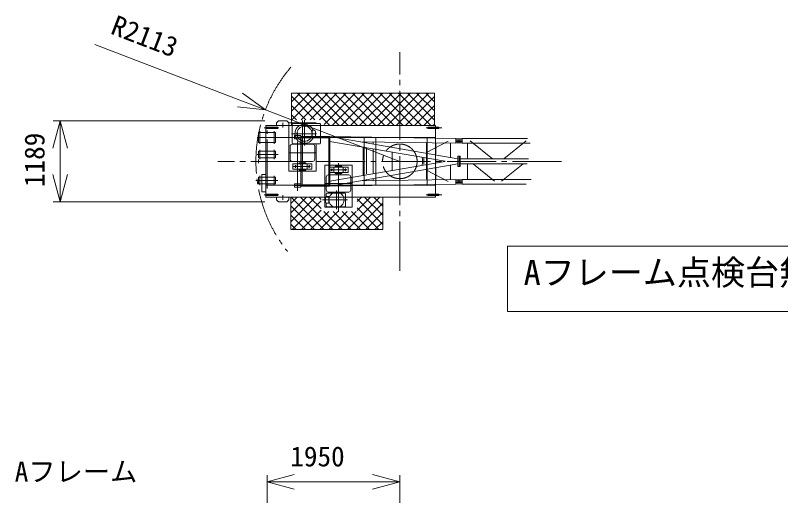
# Model space of a CAD drawing. Units: millimetres, scale not verified. Extents: x -26129 to 8851, y -24624 to 27521.
# Drawn here: x -25597 to -14360, y 9656 to 16701 of the extents above; entities that cross this region are included whole.
import ezdxf
from ezdxf.enums import TextEntityAlignment as Align

# ---------------------------------------------------------------- set-up
doc = ezdxf.new("R2010")
doc.units = ezdxf.units.MM
doc.header["$LTSCALE"] = 80
doc.linetypes.add('CHAIN2', pattern=[12, 9, -1, 1, -1])
doc.linetypes.add('USER2', pattern=[17.25, 15, -0.75, 0.75, -0.75])
for name, color, linetype, lineweight in [('0-3_01 細線', 7, 'Continuous', 18), ('0-4_05 寸法', 7, 'Continuous', 18), ('0-5_10 当社外形線', 3, 'Continuous', 18), ('0-6_12 当社中心線', 3, 'CHAIN2', 18)]:
    doc.layers.add(name, color=color, linetype=linetype, lineweight=lineweight)
doc.styles.add('ＭＳ ゴシック', font='')
doc.styles.get('ＭＳ ゴシック').set_extended_font_data('MS Gothic')

msp = doc.modelspace()

# ---------------------------------------------------------------- linework, layer by layer
at = {"layer": '0-3_01 細線'}
for p, q in [((-21542.74, 15431.92), (-21413.5, 15561.16)), ((-21542.74, 15297.22), (-21278.8, 15561.16)), ((-21198.82, 15169.43), (-21542.74, 15513.35)), ((-21535.82, 15169.43), (-21144.1, 15561.16)), ((-20979.34, 15084.65), (-21455.84, 15561.16)), ((-21401.12, 15169.43), (-21009.39, 15561.16)), ((-20844.64, 15084.65), (-21321.14, 15561.16)), ((-21266.41, 15169.43), (-20874.69, 15561.16)), ((-20709.93, 15084.65), (-21186.43, 15561.16)), ((-21131.71, 15169.43), (-20739.99, 15561.16)), ((-21064.58, 15101.86), (-20605.28, 15561.16)), ((-20575.23, 15084.65), (-21051.73, 15561.16)), ((-20947.08, 15084.65), (-20470.58, 15561.16)), ((-20440.53, 15084.65), (-20917.03, 15561.16)), ((-20812.37, 15084.65), (-20335.87, 15561.16)), ((-20305.82, 15084.65), (-20782.32, 15561.16)), ((-20677.67, 15084.65), (-20201.17, 15561.16)), ((-20171.12, 15084.65), (-20647.62, 15561.16)), ((-20542.97, 15084.65), (-20066.47, 15561.16)), ((-20036.41, 15084.65), (-20512.91, 15561.16)), ((-19869.45, 15084.65), (-19442.74, 15511.36)), ((-19442.74, 15164.5), (-19839.4, 15561.16)), ((-19442.74, 15299.2), (-19704.69, 15561.16)), ((-19442.74, 15433.91), (-19569.99, 15561.16)), ((-21333.52, 15169.43), (-21542.74, 15378.65)), ((-19734.74, 15084.65), (-19442.74, 15376.66)), ((-21468.23, 15169.43), (-21542.74, 15243.94)), ((-19600.04, 15084.65), (-19442.74, 15241.96)), ((-19465.34, 15084.65), (-19442.74, 15107.25)), ((-21551.74, 13941.18), (-21458.26, 14034.66)), ((-21551.74, 13806.48), (-21323.55, 14034.66)), ((-21551.74, 13671.77), (-21188.85, 14034.66)), ((-21069.29, 13558.16), (-21545.79, 14034.66)), ((-21530.65, 13558.16), (-21107.98, 13980.82)), ((-20934.59, 13558.16), (-21411.09, 14034.66)), ((-21107.98, 13866.26), (-21276.38, 14034.66)), ((-21107.98, 14000.96), (-21141.68, 14034.66)), ((-20722.42, 13558.16), (-20245.92, 14034.66)), ((-20587.72, 13558.16), (-20201.74, 13944.14)), ((-20578.89, 13971.1), (-20515.33, 14034.66)), ((-20578.89, 13836.4), (-20380.63, 14034.66)), ((-20201.74, 13633.53), (-20578.89, 14010.68)), ((-20201.74, 13768.24), (-20468.16, 14034.66)), ((-20201.74, 13902.94), (-20333.46, 14034.66)), ((-21204, 13558.16), (-21551.74, 13905.9)), ((-21395.94, 13558.16), (-21107.98, 13846.12)), ((-21261.24, 13558.16), (-20994.93, 13824.47)), ((-21126.53, 13558.16), (-20860.22, 13824.47)), ((-20799.88, 13558.16), (-21066.19, 13824.47)), ((-20991.83, 13558.16), (-20725.52, 13824.47)), ((-20665.18, 13558.16), (-20931.49, 13824.47)), ((-20857.13, 13558.16), (-20590.82, 13824.47)), ((-20530.48, 13558.16), (-20796.79, 13824.47)), ((-20395.77, 13558.16), (-20662.08, 13824.47)), ((-20261.07, 13558.16), (-20578.89, 13875.98)), ((-21338.7, 13558.16), (-21551.74, 13771.2)), ((-20453.02, 13558.16), (-20201.74, 13809.44)), ((-21473.4, 13558.16), (-21551.74, 13636.5)), ((-20318.31, 13558.16), (-20201.74, 13674.73))]:
    msp.add_line(p, q, dxfattribs=at)
for points in [[(-20408.26, 15084.65), (-19951.74, 15541.18), (-19931.76, 15561.16)], [(-19901.71, 15084.65), (-19951.74, 15134.68), (-20378.21, 15561.16)], [(-20273.56, 15084.65), (-19951.74, 15406.48), (-19797.06, 15561.16)], [(-19767.01, 15084.65), (-19951.74, 15269.39), (-20243.51, 15561.16)], [(-20138.86, 15084.65), (-19951.74, 15271.77), (-19662.35, 15561.16)], [(-19632.3, 15084.65), (-19951.74, 15404.09), (-20108.8, 15561.16)], [(-20004.15, 15084.65), (-19951.74, 15137.07), (-19527.65, 15561.16)], [(-19497.6, 15084.65), (-19951.74, 15538.8), (-19974.1, 15561.16)]]:
    msp.add_lwpolyline(points, dxfattribs=at)
at = {"layer": '0-4_05 寸法'}
for p, q in [((-24427.35, 16274.81), (-22298.33, 15458.92)), ((-21924.82, 15315.79), (-22298.33, 15458.92)), ((-19951.74, 14559.65), (-21924.82, 15315.79)), ((-21931.74, 15154.15), (-25040.45, 15154.15)), ((-24940.45, 15154.15), (-24940.45, 14754.15)), ((-24940.45, 14365.15), (-24940.45, 14754.15)), ((-24940.45, 13965.15), (-24940.45, 14365.15)), ((-21931.74, 13965.15), (-25040.45, 13965.15)), ((-21901.74, 8302.11), (-21901.74, 9957.16)), ((-19951.74, 6030.55), (-19951.74, 9957.16)), ((-21901.74, 9857.16), (-21501.74, 9857.16)), ((-21501.74, 9857.16), (-20351.74, 9857.16)), ((-19951.74, 9857.16), (-20351.74, 9857.16))]:
    msp.add_line(p, q, dxfattribs=at)
for points in [[(-22259.97, 15559.01), (-21924.82, 15315.79), (-22336.68, 15358.84)], [(-25047.63, 14754.15), (-24940.45, 15154.15), (-24833.27, 14754.15)], [(-24833.27, 14365.15), (-24940.45, 13965.15), (-25047.63, 14365.15)], [(-21501.74, 9749.98), (-21901.74, 9857.16), (-21501.74, 9964.34)], [(-20351.74, 9964.34), (-19951.74, 9857.16), (-20351.74, 9749.98)]]:
    msp.add_lwpolyline(points, dxfattribs=at)
msp.add_lwpolyline([(-18371.18, 13317.57), (-12034.6, 13317.57), (-12034.6, 12359.65), (-18371.18, 12359.65)], close=True, dxfattribs=at)
at = {"layer": '0-5_10 当社外形線'}
for p, q in [((-21542.74, 15561.16), (-19442.74, 15561.16)), ((-21542.74, 15084.65), (-21542.74, 15561.16)), ((-19442.74, 15084.65), (-19442.74, 15561.16)), ((-19426.74, 15084.65), (-21920.74, 15084.65)), ((-21920.74, 15084.65), (-21920.74, 14034.66)), ((-21761.74, 15124.15), (-21731.74, 15154.15)), ((-21761.74, 15124.15), (-21761.74, 15084.65)), ((-21740.74, 15059.65), (-21740.74, 15039.65)), ((-21611.74, 15154.15), (-21731.74, 15154.15)), ((-21611.74, 15154.15), (-21581.74, 15124.15)), ((-21581.74, 15124.65), (-21581.74, 14414.65)), ((-21531.74, 15104.65), (-21531.74, 14824.65)), ((-21126.74, 15114.65), (-21521.74, 15114.65)), ((-21116.74, 15104.65), (-21116.74, 14824.65)), ((-19542.81, 15059.15), (-19542.81, 15040.16)), ((-19542.81, 15059.15), (-19376.81, 15059.15)), ((-19426.74, 15059.15), (-19426.74, 15084.65)), ((-19376.81, 15059.15), (-19376.81, 15040.16)), ((-22025.74, 14984.65), (-22025.74, 14834.65)), ((-21740.74, 15039.65), (-21920.74, 15039.65)), ((-21241.24, 15004.65), (-21248.73, 15004.65)), ((-21211.24, 15014.65), (-21241.24, 15014.65)), ((-21241.24, 15014.65), (-21241.24, 14914.65)), ((-21191.24, 14994.65), (-21191.24, 14934.65)), ((-19542.81, 15040.16), (-19376.81, 15040.16)), ((-19426.74, 14079.15), (-19426.74, 15040.16)), ((-21920.74, 14909.65), (-19426.74, 14909.65)), ((-21499.2, 14939.66), (-21404.4, 14939.66)), ((-21405.79, 14923.16), (-20977.8, 14923.16)), ((-21404.4, 14939.66), (-21404.4, 14560.2)), ((-21386.39, 14906.16), (-20995.81, 14906.16)), ((-21386.39, 14906.16), (-21386.39, 14560.2)), ((-21241.24, 14924.65), (-21248.73, 14924.65)), ((-21211.24, 14914.65), (-21241.24, 14914.65)), ((-20995.81, 14549.52), (-20995.81, 14906.16)), ((-19285.19, 14560.09), (-20977.96, 14852.67)), ((-20977.94, 14922.59), (-19102.26, 14598.22)), ((-20977.83, 14922.58), (-19129.2, 14895.39)), ((-20977.8, 14564.34), (-20977.8, 14923.16)), ((-20525.05, 14845.91), (-19129.2, 14825.38)), ((-20476.74, 14909.65), (-20476.74, 14209.65)), ((-20441.81, 14844.66), (-20441.81, 14834.74)), ((-20341.81, 14838.05), (-20341.81, 14821.94)), ((-20301.74, 14909.65), (-20301.74, 14209.65)), ((-19558.08, 14689.48), (-19239.87, 14857.31)), ((-19551.74, 14909.65), (-19551.74, 14209.65)), ((-19130.05, 14888.16), (-19034.4, 14888.16)), ((-19130.05, 14869.15), (-19034.4, 14869.15)), ((-19130.05, 14850.16), (-19034.4, 14850.16)), ((-19129.2, 14825.38), (-19129.2, 14895.39)), ((-19093.65, 14876.67), (-19093.65, 14838.5)), ((-19069.95, 14876.67), (-19069.95, 14838.5)), ((-19034.4, 14824.66), (-19034.4, 14894.66)), ((-19034.4, 14894.66), (-18079.8, 14894.66)), ((-18920.5, 14858.56), (-18593.05, 14595.39)), ((-18096.05, 14858.56), (-18423.5, 14595.39)), ((-21561.74, 14779.65), (-21561.74, 14589.65)), ((-21231.74, 14809.65), (-21531.74, 14809.65)), ((-21126.74, 14814.65), (-21521.74, 14814.65)), ((-21201.74, 14779.65), (-21201.74, 14589.65)), ((-20490.72, 14770.45), (-20490.72, 14571.7)), ((-20441.81, 14755.42), (-20441.81, 14375.35)), ((-20341.81, 14737.01), (-20341.81, 14388.78)), ((-20301.8, 14384.65), (-20301.8, 14735.95)), ((-19561.81, 14828.13), (-19561.81, 14296.04)), ((-19422.33, 14821.52), (-19422.33, 14669.5)), ((-19206.54, 14822.99), (-19206.54, 14617.71)), ((-19130.05, 14831.16), (-19034.4, 14831.16)), ((-19034.4, 14824.66), (-18038.61, 14824.66)), ((-18957.06, 14822.99), (-18957.06, 14597.43)), ((-22025.74, 14709.65), (-22025.74, 14609.65)), ((-20064.7, 14556.98), (-20064.7, 14689.48)), ((-19601.8, 14520.43), (-19601.8, 14609.61)), ((-19099.82, 14634.65), (-19063.79, 14634.65)), ((-19099.82, 14484.66), (-19099.82, 14634.65)), ((-19099.82, 14634.65), (-19099.82, 14484.66)), ((-19099.82, 14634.65), (-19063.79, 14634.65)), ((-19081.8, 14634.95), (-19081.8, 14486.53)), ((-19081.8, 14484.36), (-19081.8, 14632.78)), ((-19063.79, 14634.65), (-19063.79, 14484.66)), ((-19063.79, 14484.66), (-19063.79, 14634.65)), ((-21231.74, 14559.65), (-21531.74, 14559.65)), ((-21521.74, 14524.65), (-21521.74, 14444.65)), ((-21241.74, 14524.65), (-21521.74, 14524.65)), ((-21451.74, 14524.65), (-21451.74, 14444.65)), ((-21431.74, 14524.65), (-21431.74, 14539.65)), ((-21406.74, 14559.65), (-21406.74, 14539.65)), ((-21404.4, 14179.66), (-21404.4, 14559.11)), ((-21386.39, 14213.16), (-21386.39, 14559.11)), ((-21356.74, 14559.65), (-21356.74, 14539.65)), ((-21311.74, 14524.65), (-21311.74, 14444.65)), ((-21241.74, 14524.65), (-21241.74, 14444.65)), ((-21051.74, 13889.66), (-21051.74, 14504.66)), ((-20995.81, 14569.79), (-20995.81, 14213.16)), ((-19286.53, 14558.99), (-20977.96, 14266.65)), ((-20977.94, 14196.72), (-19102.11, 14521.13)), ((-20977.8, 14554.97), (-20977.8, 14196.16)), ((-20490.72, 14348.86), (-20490.72, 14547.61)), ((-20064.7, 14562.33), (-20064.7, 14429.84)), ((-19422.33, 14576.96), (-19422.33, 14543.91)), ((-19206.54, 14500.35), (-19206.54, 14297.43)), ((-19064.76, 14524.66), (-18083.76, 14524.66)), ((-19062.09, 14594.65), (-18061.54, 14594.65)), ((-18957.06, 14523), (-18957.06, 14297.43)), ((-18872.53, 14520.01), (-18561.19, 14269.78)), ((-18140.39, 14522.93), (-18458.5, 14267.27)), ((-21241.74, 14444.65), (-21521.74, 14444.65)), ((-21431.74, 14444.65), (-21431.74, 14429.65)), ((-21331.74, 14429.65), (-21431.74, 14429.65)), ((-21331.74, 14444.65), (-21331.74, 14429.65)), ((-20991.74, 14394.66), (-20991.74, 14474.66)), ((-20711.74, 14474.66), (-20991.74, 14474.66)), ((-20711.74, 14394.66), (-20991.74, 14394.66)), ((-20921.74, 14394.66), (-20921.74, 14474.66)), ((-20901.74, 14474.66), (-20901.74, 14489.66)), ((-20801.74, 14489.66), (-20901.74, 14489.66)), ((-20901.74, 14394.66), (-20901.74, 14379.66)), ((-20801.74, 14474.66), (-20801.74, 14489.66)), ((-20781.74, 14394.66), (-20781.74, 14474.66)), ((-20711.74, 14394.66), (-20711.74, 14474.66)), ((-19558.08, 14429.84), (-19239.87, 14262)), ((-19422.33, 14464.59), (-19422.33, 14299.34)), ((-19099.82, 14484.66), (-19063.79, 14484.66)), ((-19099.82, 14484.66), (-19063.79, 14484.66)), ((-22025.74, 14329.65), (-22025.74, 14229.65)), ((-21975.74, 14364.66), (-21920.74, 14364.66)), ((-21975.74, 14364.66), (-21975.74, 14114.66)), ((-21031.74, 14139.66), (-21031.74, 14329.66)), ((-20701.74, 14359.66), (-21001.74, 14359.66)), ((-20876.74, 14359.66), (-20876.74, 14379.66)), ((-20826.74, 14359.66), (-20826.74, 14379.66)), ((-20671.74, 14139.66), (-20671.74, 14329.66)), ((-20527.78, 14273.36), (-19129.2, 14293.93)), ((-20441.81, 14289.43), (-20441.81, 14282.82)), ((-20341.81, 14299.6), (-20341.81, 14282.62)), ((-19130.05, 14288.16), (-19034.4, 14288.16)), ((-19129.2, 14293.93), (-19129.2, 14223.93)), ((-19093.65, 14242.65), (-19093.65, 14280.81)), ((-19069.95, 14242.65), (-19069.95, 14280.81)), ((-19034.4, 14294.66), (-19034.4, 14224.66)), ((-19034.4, 14294.66), (-18024.2, 14294.66)), ((-21920.74, 14209.65), (-19426.74, 14209.65)), ((-21499.2, 14179.66), (-21404.4, 14179.66)), ((-21405.79, 14196.16), (-20977.8, 14196.16)), ((-21386.39, 14213.16), (-20995.81, 14213.16)), ((-20977.83, 14196.74), (-19129.2, 14223.93)), ((-19130.05, 14269.16), (-19034.4, 14269.16)), ((-19130.05, 14250.16), (-19034.4, 14250.16)), ((-19130.05, 14231.16), (-19034.4, 14231.16)), ((-19034.4, 14224.66), (-18095.32, 14224.66)), ((-21975.74, 14114.66), (-21920.74, 14114.66)), ((-21740.74, 14079.65), (-21920.74, 14079.65)), ((-21740.74, 14059.65), (-21740.74, 14079.65)), ((-21031.74, 14042.26), (-21031.74, 14084.66)), ((-20761.74, 14094.66), (-21021.74, 14094.66)), ((-20701.74, 14109.66), (-21001.74, 14109.66)), ((-20751.74, 13904.66), (-20751.74, 14084.66)), ((-19376.81, 14060.16), (-19542.33, 14060.16)), ((-19426.74, 14034.66), (-19426.74, 14060.16)), ((-19376.81, 14079.15), (-19376.81, 14060.16)), ((-21920.74, 14034.66), (-19426.74, 14034.66)), ((-21761.74, 13995.15), (-21761.74, 14034.65)), ((-21761.74, 13995.15), (-21731.74, 13965.15)), ((-21611.74, 13965.15), (-21731.74, 13965.15)), ((-21611.74, 13965.15), (-21581.74, 13995.15)), ((-21551.74, 13558.16), (-21551.74, 14034.66)), ((-21042.24, 13964.66), (-21042.24, 14024.66)), ((-21031.74, 13904.66), (-21031.74, 13947.06)), ((-21022.24, 14044.66), (-20992.24, 14044.66)), ((-21022.24, 13944.66), (-20992.24, 13944.66)), ((-20992.24, 13944.66), (-20992.24, 14044.66)), ((-20992.24, 14034.66), (-20984.74, 14034.66)), ((-20992.24, 13954.66), (-20984.74, 13954.66)), ((-20201.74, 13558.16), (-20201.74, 14034.66)), ((-20761.74, 13894.66), (-21021.74, 13894.66)), ((-21551.74, 13558.16), (-20201.74, 13558.16))]:
    msp.add_line(p, q, dxfattribs=at)
at = {"layer": '0-5_10 当社外形線', "linetype": 'USER2'}
for p, q in [((-22005.74, 15001.61), (-22005.74, 14816.36)), ((-21733.13, 15049.65), (-21943.2, 15049.65)), ((-21797.74, 15001.61), (-21797.74, 14816.36)), ((-19334.58, 15049.65), (-19566.18, 15049.65)), ((-19361.74, 15044.54), (-19361.74, 15054.77)), ((-22005.74, 14726.61), (-22005.74, 14591.36)), ((-21797.74, 14726.61), (-21797.74, 14591.36)), ((-22005.74, 14346.61), (-22005.74, 14211.36)), ((-21797.74, 14346.61), (-21797.74, 14211.36)), ((-21733.13, 14069.65), (-21943.2, 14069.65)), ((-19566.18, 14069.66), (-19335.13, 14069.66))]:
    msp.add_line(p, q, dxfattribs=at)
at = {"layer": '0-5_10 当社外形線'}
for points in [[(-21740.74, 15059.65), (-21920.74, 15059.65), (-21920.74, 15039.65)], [(-21761.74, 15084.65), (-21581.74, 15084.65), (-21581.74, 15124.15)], [(-21181.74, 15114.65), (-21181.74, 15124.65), (-21581.74, 15124.65)], [(-21499.2, 14939.66), (-21499.2, 14889.66), (-21404.4, 14889.66)], [(-21581.74, 14414.65), (-21181.74, 14414.65), (-21181.74, 14814.65)], [(-21331.74, 14524.65), (-21331.74, 14539.65), (-21431.74, 14539.65)], [(-21051.74, 14504.66), (-20651.74, 14504.66), (-20651.74, 13889.66), (-21051.74, 13889.66)], [(-20801.74, 14394.66), (-20801.74, 14379.66), (-20901.74, 14379.66)], [(-21499.2, 14179.66), (-21499.2, 14229.66), (-21404.4, 14229.66)], [(-21740.74, 14059.65), (-21920.74, 14059.65), (-21920.74, 14079.65)], [(-19376.81, 14079.15), (-19542.33, 14079.15), (-19542.33, 14060.16)], [(-21761.74, 14034.65), (-21581.74, 14034.65), (-21581.74, 13995.15)]]:
    msp.add_lwpolyline(points, dxfattribs=at)
for points in [[(-22025.74, 14834.65), (-21777.74, 14834.65), (-21777.74, 14984.65), (-22025.74, 14984.65)], [(-22025.74, 14609.65), (-21777.74, 14609.65), (-21777.74, 14709.65), (-22025.74, 14709.65)], [(-22025.74, 14229.65), (-21777.74, 14229.65), (-21777.74, 14329.65), (-22025.74, 14329.65)]]:
    msp.add_lwpolyline(points, close=True, dxfattribs=at)
for centre, radius in [((-21351.74, 14964.65), 110.5), ((-21481.74, 14484.65), 10), ((-21281.74, 14484.65), 10), ((-20951.74, 14434.66), 10), ((-20751.74, 14434.66), 10), ((-20881.74, 13994.66), 110.5)]:
    msp.add_circle(centre, radius, dxfattribs=at)
for centre, radius, start, end in [((-21521.74, 15104.65), 10, 90, 180), ((-21351.74, 14964.65), 140, 20.92483, 339.07517), ((-21126.74, 15104.65), 10, 0, 90), ((-21211.24, 14994.65), 20, 0, 90), ((-21211.24, 14934.65), 20, 270, 0), ((-21531.74, 14779.65), 30, 90, 180), ((-21521.74, 14824.65), 10, 180, 270), ((-21231.74, 14779.65), 30, 0, 90), ((-21126.74, 14824.65), 10, 270, 0), ((-19953.02, 14560.37), 335, 351.48501, 8.53574), ((-21531.74, 14589.65), 30, 180, 270), ((-21231.74, 14589.65), 30, 270, 0), ((-21001.74, 14329.66), 30, 90, 180), ((-20701.74, 14329.66), 30, 0, 90), ((-21001.74, 14139.66), 30, 180, 270), ((-21021.74, 14084.66), 10, 90, 180), ((-20761.74, 14084.66), 10, 0, 90), ((-20701.74, 14139.66), 30, 270, 0), ((-21022.24, 14024.66), 20, 90, 180), ((-21022.24, 13964.66), 20, 180, 270), ((-21021.74, 13904.66), 10, 180, 270), ((-20761.74, 13904.66), 10, 270, 0)]:
    msp.add_arc(centre, radius, start, end, dxfattribs=at)
at = {"layer": '0-6_12 当社中心線'}
for p, q in [((-19951.74, 12955.94), (-19951.74, 16163.23)), ((-21671.74, 15124.65), (-21671.74, 15053.88)), ((-21381.74, 15158.86), (-21381.74, 14373.44)), ((-21351.74, 15163.94), (-21351.74, 14792.67)), ((-21173.15, 14964.65), (-21544.34, 14964.65)), ((-21451.8, 14128.16), (-21451.8, 14980.3)), ((-21489.86, 14914.65), (-21239.24, 14914.65)), ((-21181.74, 14684.65), (-21581.74, 14684.65)), ((-17579.05, 14559.65), (-22624.33, 14559.65)), ((-22025.74, 14533), (-22025.74, 14586.31)), ((-21481.74, 14504.9), (-21481.74, 14464.41)), ((-21281.74, 14504.9), (-21281.74, 14464.41)), ((-20851.74, 13819.43), (-20851.74, 14535.29)), ((-21261.49, 14484.65), (-21511.89, 14484.65)), ((-20731.49, 14434.66), (-20981.89, 14434.66)), ((-20951.74, 14414.41), (-20951.74, 14454.91)), ((-20751.74, 14414.41), (-20751.74, 14454.91)), ((-21489.86, 14204.66), (-21239.24, 14204.66)), ((-20651.74, 14234.66), (-21051.74, 14234.66)), ((-21671.74, 13994.65), (-21671.74, 14065.43)), ((-20881.74, 13859.94), (-20881.74, 14129.96)), ((-20721.27, 13994.66), (-21085.53, 13994.66))]:
    msp.add_line(p, q, dxfattribs=at)
at = {"layer": '0-6_12 当社中心線', "color": 6}
for p, q in [((-21901.74, 14161.77), (-21901.74, 15012.52)), ((-22046.75, 14909.65), (-21740.08, 14909.65)), ((-22046.75, 14659.65), (-21740.08, 14659.65)), ((-22063.76, 14279.65), (-21741.48, 14279.65))]:
    msp.add_line(p, q, dxfattribs=at)
at = {"layer": '0-6_12 当社中心線'}
msp.add_circle((-19951.74, 14559.59), 254, dxfattribs=at)
msp.add_arc((-19951.74, 14559.65), 2113, 139.23917, 218.78017, dxfattribs=at)

# ---------------------------------------------------------------- texts
at = {"layer": '0-4_05 寸法', "style": 'ＭＳ ゴシック'}
for s, rotation, p in [('R2113', 339.032, (-24246.52, 16355.45)), ('1189', 90, (-25080.45, 14182.08))]:
    msp.add_text(s, height=293.3, rotation=rotation, dxfattribs=at).set_placement(p, align=Align.BOTTOM_LEFT)
for s, height, p in [('Aフレーム点検台無し', 366.6, (-18133.37, 12638.09)), ('1950', 293.3, (-21560.07, 9997.16)), ('Aフレーム', 293.3, (-25605.54, 9775.13))]:
    msp.add_text(s, height=height, dxfattribs=at).set_placement(p, align=Align.BOTTOM_LEFT)

doc.saveas('drawing.dxf')
